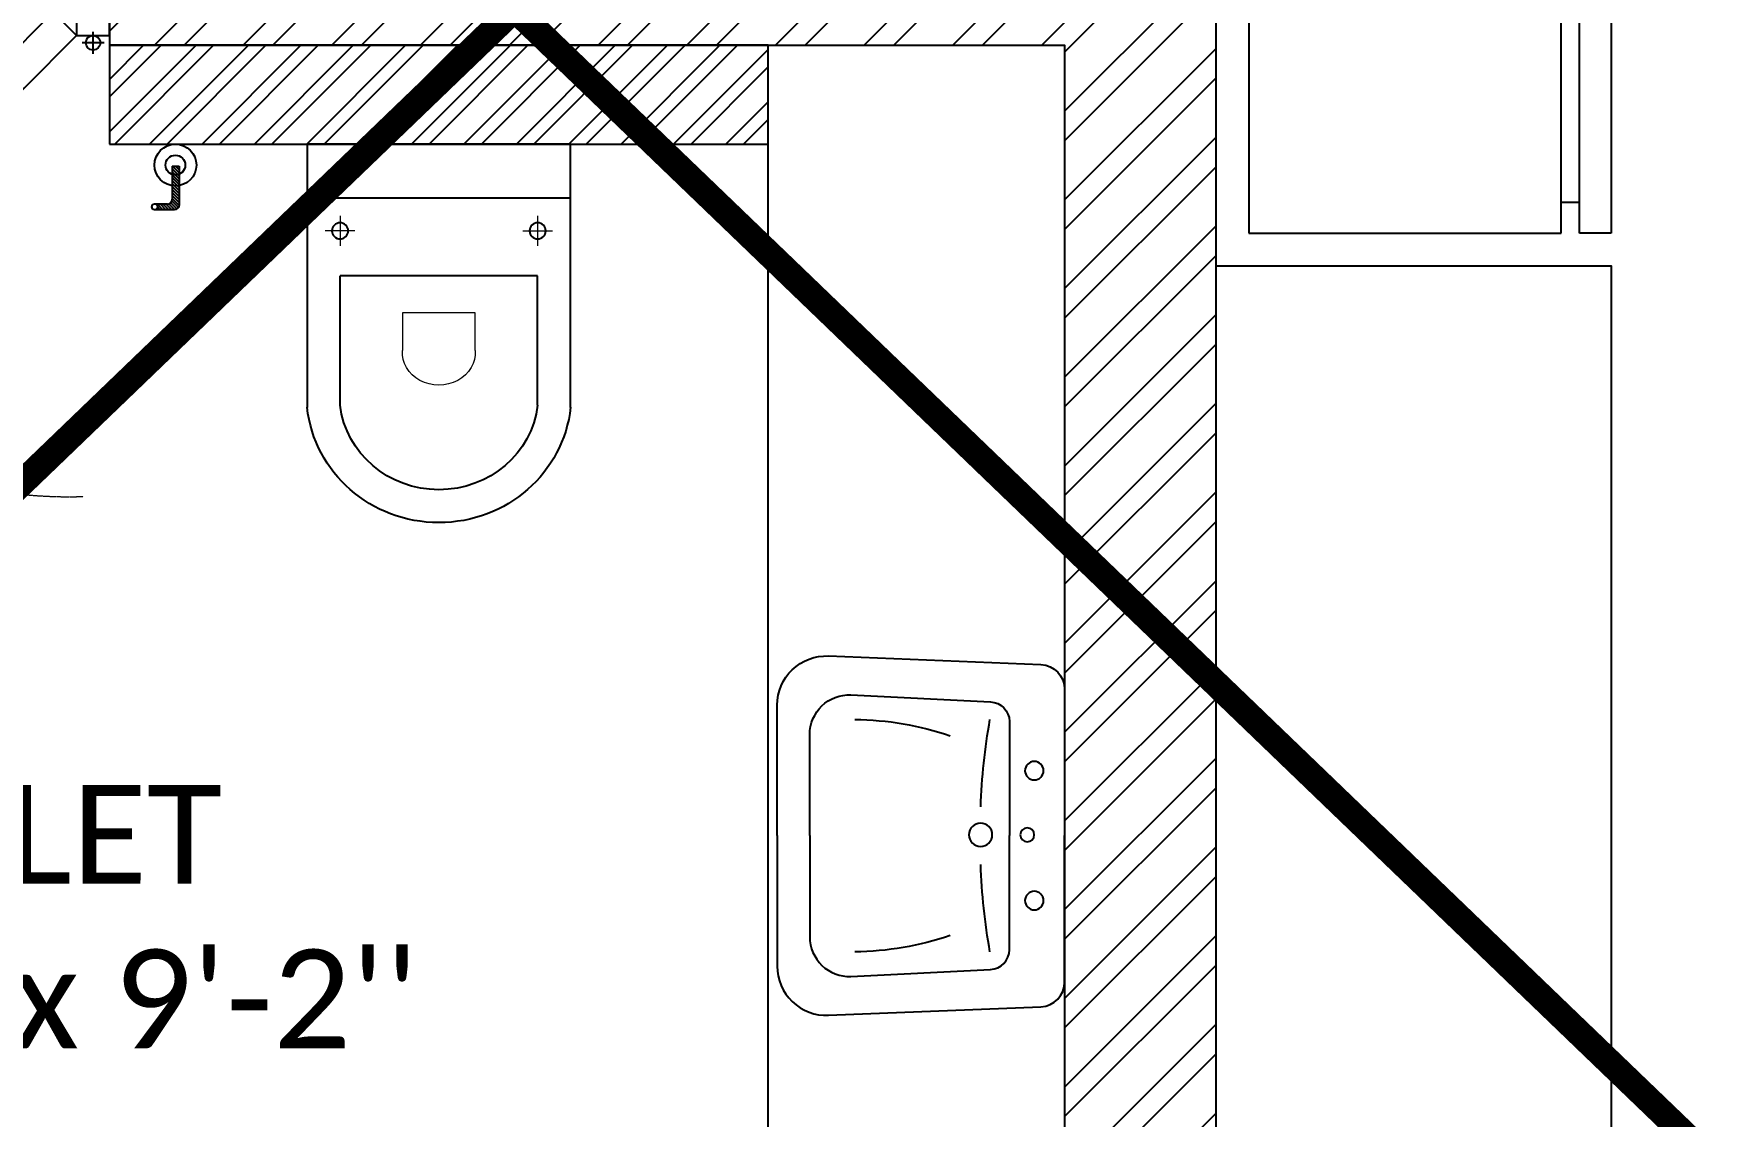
# Model space of a CAD drawing. Header units: millimetres. Extents: x -176651 to 424033, y -469666 to 486614.
# Drawn here: x 229487 to 232054, y 126984 to 128627 of the extents above; entities that cross this region are included whole.
import ezdxf
from ezdxf.enums import TextEntityAlignment as Align

# ---------------------------------------------------------------- set-up
doc = ezdxf.new("R2010")
doc.units = ezdxf.units.MM
doc.linetypes.add('1625_West Villa$0$DASHED', pattern=[0.75, 0.5, -0.25])
doc.linetypes.add('1625W-Roof Plan$0$DASHED', pattern=[0.75, 0.5, -0.25])
for name, color, linetype in [('1625_West Villa$0$ad-Door', 8, 'Continuous'), ('1625_West Villa$0$ad-Furniture', 8, 'Continuous'), ('1625_West Villa$0$ad-Ledge wall', 8, 'Continuous'), ('1625_West Villa$0$ad-Text main', 8, 'Continuous'), ('1625_West Villa$0$ad-Text Main_Door&window Label', 8, 'Continuous'), ('1625_West Villa$0$ad-Toilet fixtures', 8, 'Continuous'), ('1625_West Villa$0$ad-Wall', 8, 'Continuous'), ('1625_West Villa$0$ad-Wall hatch', 8, 'Continuous'), ('1625W-Roof Plan$0$ad-Primary Roof', 8, 'Continuous'), ('ad-Road', 8, 'Continuous'), ('ad-Road Hatch', 8, 'Continuous')]:
    doc.layers.add(name, color=color, linetype=linetype)
doc.styles.add('1625_West Villa$0$New Text Style', font='arial.ttf', dxfattribs={"height": 100})
doc.styles.add('1625_West Villa$0$Standard', font='calibril.ttf')

# ---------------------------------------------------------------- blocks, each defined once
blk = doc.blocks.new('A$C4fb60e89')
at = {"layer": 'ad-Road Hatch', "ltscale": 5, "transparency": 33554687}
h = blk.add_hatch(dxfattribs=at)
h.set_pattern_fill('AR-HBONE', color=256, scale=15)
h.set_pattern_definition([(45, (-193247.7, -428758.8), (0, 2155.2615), [4572, -1524]), (135, (-192170.1, -427681.1), (2e-13, 2155.2615), [4572, -1524])])
h.paths.add_polyline_path([(175594.5, -250241), (169177.9, -249341.1), (167473.5, -249057.1), (167473.5, -138693.9), (101313.5, -138693.9), (101313.5, -199953.9), (101307.7, -237994.6), (101040.4, -268291), (101007.7, -280967.7), (101066.4, -293683.6), (101242.5, -311127.2), (100909.9, -319343.6), (100949.1, -333937.5), (100668.7, -366959.6), (100727.3, -390982.9), (100668.7, -404585.6), (100538.2, -420418.5), (100466.5, -428758.8), (92426.2, -427265.5), (92163.5, -427209.5), (92163.5, -321453.9), (24803.5, -321453.9), (24803.5, -412960.5), (15653.5, -411028.6), (15653.5, -321452.2), (-19535.1, -321452.2), (-34427.5, -319476.7), (-65207.4, -315394.6), (-171770.1, -301268.1), (-185853.9, -298333.1), (-193247.7, -296831.5), (-193244, -292907.6), (-191913.8, -285219.4), (-191838.8, -284678.8), (-183397.4, -286393.2), (-169722.9, -289242.8), (-53141.2, -304697.5), (-18730.1, -309262.2), (15653.3, -309262.2), (15653.5, 703.4), (24803.5, 1114.6), (24803.5, -129543.9), (92163.5, -129543.9), (92163.5, 15133.3), (101313.5, 17712.8), (101313.5, -129543.9), (167473.5, -129543.9), (167473.5, 35551.6), (175738, 37855), (175848.8, 28595.3), (175835.8, 25947.4), (175777.1, 14040.5), (175855.3, 2315.8), (175659.7, -18036.1), (175731.4, -34038.6), (175718.4, -46839.2), (175672.7, -63402.4), (175816.2, -82071.9), (175542.3, -106356), (175490.2, -124640.8), (175574.9, -145018.8), (175731.4, -168892), (175796.6, -181268.8), (175796.6, -192667.4), (175744.5, -208200.3), (175829.2, -223276.8), (175887.9, -234871.1)])
h.paths.add_polyline_path([(24803.5, -309263.9), (92163.5, -309263.9), (92163.5, -138693.9), (24803.5, -138693.9)], flags=16)
blk = doc.blocks.new('1625_West Villa$0$zw$F302')
at = {"layer": '1625_West Villa$0$ad-Furniture'}
for points in [[(436.4, 0), (436.4, 198, 0.426121), (358.4, 272.8), (35.9, 259.8, 0.402405), (0, 222.4), (0, 0)], [(386.8, 0), (386.8, 153.8, 0.426121), (324.5, 213.7), (112.5, 203.2, 0.402405), (83.7, 173.3), (83.7, 0)], [(436.4, 0), (436.4, -198, -0.426121), (358.4, -272.8), (35.9, -259.8, -0.402405), (0, -222.4), (0, 0)], [(386.8, 0), (386.8, -153.8, -0.426121), (324.5, -213.7), (112.5, -203.2, -0.402405), (83.7, -173.3), (83.7, 0)]]:
    blk.add_lwpolyline(points, format="xyb", dxfattribs=at)
for centre, radius in [((46, 98.6), 14.1), ((56.6, 1.3), 10.6), ((127.4, 1.3), 17.7), ((46, -98.6), 14.1)]:
    blk.add_circle(centre, radius, dxfattribs=at)
for centre, radius, start, end in [((-831.2, 8.5), 959.2, 2.1045, 10.0784), ((322.6, -285.2), 461.6, 90.5074, 108.8514), ((-831.2, -8.5), 959.2, 349.9216, 357.8955), ((322.6, 285.2), 461.6, 251.1486, 269.4926)]:
    blk.add_arc(centre, radius, start, end, dxfattribs=at)
blk = doc.blocks.new('1625_West Villa$0$6 U T S R N_Typical Floor Plan$0$3BHK+_A$0$ad_Commode')
for p, q in [((399.7, 200), (0, 200)), ((0, 200), (0, -200)), ((81.7, -200), (81.7, 200)), ((396.5, 150), (199.8, 150)), ((199.8, 150), (199.8, -150)), ((396.5, -150), (199.8, -150)), ((0, -200), (399.7, -200))]:
    blk.add_line(p, q)
at = {"lineweight": 9}
for p, q in [((131.7, 127.4), (131.7, 172.6)), ((109.1, 150), (154.3, 150)), ((313.4, 55.1), (256.4, 55.1)), ((256.4, 55.1), (256.4, -55.1)), ((256.4, -55.1), (313.4, -55.1)), ((131.7, -127.4), (131.7, -172.6)), ((109.1, -150), (154.3, -150))]:
    blk.add_line(p, q, dxfattribs=at)
at = {"extrusion": (0, 0, -1)}
for centre, major_axis, ratio, start_param, end_param in [((379.8, 0), (0, 201), 0.969555, 0.102023, 3.039569), ((131.7, 150), (-8.69, 8.69), 1, 0.785398, 7.068583), ((379.9, 0), (0, 151), 0.959538, 0.1147, 3.026893), ((131.7, -150), (-8.69, -8.69), 1, 2.356194490171165, 8.639379797350752)]:
    blk.add_ellipse(centre, major_axis=major_axis, ratio=ratio, start_param=start_param, end_param=end_param, dxfattribs=at)
at = {"lineweight": 9, "extrusion": (0, 0, -1)}
blk.add_ellipse((316.7, 0), major_axis=(0, 55.2), ratio=0.889512, start_param=-0.06636, end_param=3.207953, dxfattribs=at)
blk = doc.blocks.new('1625_West Villa$0$Typical floor plan$0$239E All Floor Plans$0$ad_Faucet')
at = {"ltscale": 25}
h = blk.add_hatch(dxfattribs=at)
h.set_pattern_fill('ANSI31', color=256, style=0)
h.set_pattern_definition([(45, (608.51888, -980.84871), (-0.088388348, 0.088388348), [])])
h.paths.add_polyline_path([(1.79, 0.23, -0.101839), (1.84, 0, -0.082633), (1.8, -0.19), (2.48, -0.19, 0.038606), (2.49, 0, 0.047181), (2.47, 0.23)])
h.paths.add_polyline_path([(1.31, -0.19), (1.8, -0.19, 0.082633), (1.84, 0, 0.101839), (1.79, 0.23), (1.31, 0.23)])
h.paths.add_polyline_path([(2.47, 0.23, -0.047181), (2.49, 0, -0.038606), (2.48, -0.19), (3.3, -0.19, -0.414214), (3.59, -0.48), (3.59, -0.64), (3.59, -1.18, -0.836396), (3.92, -1.24), (3.92, -0.64), (3.92, -0.05, 0.414214), (3.63, 0.23)])
for p, q in [((1.31, -0.19), (1.31, 0.23)), ((1.31, 0.23), (3.63, 0.23)), ((1.31, -0.19), (3.3, -0.19)), ((3.59, -0.48), (3.59, -0.64)), ((3.59, -0.64), (3.59, -1.27)), ((3.92, -0.05), (3.92, -0.64)), ((3.92, -0.64), (3.92, -1.27))]:
    blk.add_line(p, q)
for centre, radius in [((1.25, 0), 1.25), ((1.25, 0), 0.591), ((3.75, -1.24), 0.173)]:
    blk.add_circle(centre, radius)
for centre in [(3.63, -0.05), (3.3, -0.48)]:
    blk.add_arc(centre, 0.288, 0, 90)
blk = doc.blocks.new('1625_West Villa$0$3BHK+_A$0$ad_Fridge')
for p, q in [((0, 1000.9), (0, 0)), ((474.7, 1000.9, 0), (0, 1000.9)), ((474.7, 0, 0), (474.7, 1000.9, 0)), ((502.2, 1000.9, 0), (502.2, 606.9, 0)), ((550.5, 1000.9, 0), (502.2, 1000.9, 0)), ((550.5, 606.9, 0), (550.5, 1000.9, 0)), ((502.2, 954.4, 0), (474.7, 954.4, 0)), ((502.2, 954.4, 0), (474.7, 954.4, 0)), ((577.9, 805.8, 0), (550.5, 805.8, 0)), ((577.9, 653.4, 0), (577.9, 805.8, 0)), ((502.2, 653.4, 0), (474.7, 653.4, 0)), ((550.5, 653.4, 0), (577.9, 653.4, 0)), ((502.2, 606.9, 0), (550.5, 606.9, 0)), ((502.2, 0, 0), (502.2, 581.4, 0)), ((502.2, 581.4, 0), (550.5, 581.4, 0)), ((550.5, 581.4, 0), (550.5, 0, 0)), ((502.2, 534.9, 0), (474.7, 534.9, 0)), ((550.5, 534.9, 0), (577.9, 534.9, 0)), ((577.9, 534.9, 0), (577.9, 382.5, 0)), ((577.9, 382.5, 0), (550.5, 382.5, 0)), ((502.2, 46.5, 0), (474.7, 46.5, 0)), ((0, 0), (474.7, 0, 0)), ((550.5, 0, 0), (502.2, 0, 0))]:
    blk.add_line(p, q)
blk = doc.blocks.new('1625_West Villa$0$zw$66EE')
at = {"layer": '1625_West Villa$0$ad-Furniture'}
blk.add_lwpolyline([(8540, 2680), (9140, 2680), (9140, 230), (8540, 230)], close=True, dxfattribs=at)
at = {"layer": '1625_West Villa$0$ad-Toilet fixtures'}
blk.add_lwpolyline([(8310, 1215), (7860, 1215), (7860, 3015), (8310, 3015)], close=True, dxfattribs=at)
at = {"layer": '1625_West Villa$0$ad-Furniture', "xscale": 0.9990749306197567, "yscale": 0.9990749306197567, "zscale": 0.9990749306197567, "rotation": 359.9999999999998}
blk.add_blockref('1625_West Villa$0$3BHK+_A$0$ad_Fridge', (8590, 2730), dxfattribs=at)
at = {"layer": '1625_West Villa$0$ad-Toilet fixtures', "xscale": 25.39999999990691, "yscale": 25.39999999990691, "zscale": 25.39999999990691, "rotation": 270.0000000000002}
blk.add_blockref('1625_West Villa$0$Typical floor plan$0$239E All Floor Plans$0$ad_Faucet', (6960, 2865), dxfattribs=at)
at = {"layer": '1625_West Villa$0$ad-Toilet fixtures', "rotation": 270.0000000000004}
blk.add_blockref('1625_West Villa$0$6 U T S R N_Typical Floor Plan$0$3BHK+_A$0$ad_Commode', (7360, 2865), dxfattribs=at)
at = {"layer": '1625_West Villa$0$ad-Toilet fixtures', "xscale": -1}
blk.add_blockref('1625_West Villa$0$zw$F302', (8310, 1815), dxfattribs=at)
blk = doc.blocks.new('*U98')
for p, q in [((463.3, 543.1), (478.2, 528.2)), ((528.5, 478), (513.6, 492.9)), ((8.3, 111.1), (41.7, 111.1)), ((25, 127.8), (25, 94.4))]:
    blk.add_line(p, q)
for points in [[(545, 595), (464.2, 514.2), (499.5, 478.8), (580.3, 559.6)], [(130.8, 180.8), (464.2, 514.2), (499.5, 478.8), (166.2, 145.5)], [(50, 100), (130.8, 180.8), (166.2, 145.5), (85.4, 64.6)], [(50, 100), (0, 100), (0, 0), (71.4, 0), (71.4, 35.7), (71.4, 50), (50, 50)], [(750, 100), (750, 50), (728.6, 50), (728.6, 35.7), (728.6, 0), (800, 0), (800, 100)]]:
    blk.add_lwpolyline(points, close=True)
for points in [[(490, 540), (462.5, 567.5), (399.7, 504.7), (407.6, 496.8), (476.2, 553.8)], [(525.4, 504.7), (552.8, 477.2), (490, 414.3), (482.2, 422.2), (539.2, 490.8)]]:
    blk.add_lwpolyline(points)
blk.add_circle((25, 111.1), 11.1)
at = {"color": 8, "linetype": '1625_West Villa$0$DASHED', "lineweight": 0}
blk.add_arc((62.1, 102.1), 698.3, 358.1881, 91.8119, dxfattribs=at)
at = {"layer": '1625_West Villa$0$ad-Text Main_Door&window Label'}
blk.add_line((400, -125), (400, 230), dxfattribs=at)
blk.add_circle((400.3, -245), 120, dxfattribs=at)
at = {"layer": '1625_West Villa$0$ad-Text Main_Door&window Label', "style": '1625_West Villa$0$New Text Style'}
blk.add_attdef('D1', text='', height=100, dxfattribs=at).set_placement((400.3, -245), align=Align.MIDDLE_CENTER)
blk = doc.blocks.new('1625_West Villa$0$zw$6266')
at = {"layer": '1625_West Villa$0$ad-Wall hatch', "transparency": 33554610}
h = blk.add_hatch(dxfattribs=at)
h.set_pattern_fill('ANSI32', color=256, scale=10)
h.set_pattern_definition([(45, (388774.33, 102900.03), (-67.35192, 67.35192), []), (45, (388819.235, 102900.03), (-67.35192, 67.35192), [])])
h.paths.add_polyline_path([(230, 8875), (230, 9105), (0, 9105), (0, 8645), (2830, 8645), (2830, 4745), (0, 4745), (0, 0), (9240, 0), (9240, 230), (8540, 230), (8540, 4745), (4810, 4745), (4810, 4515), (4995, 4515), (4995, 3930), (5110, 3930), (5110, 4630), (8310, 4630), (8310, 3130), (6860, 3130), (6860, 3015), (8310, 3015), (8310, 230), (5110, 230), (5110, 3015), (6060, 3015), (6060, 3130), (4995, 3130), (4995, 230), (230, 230), (230, 4515), (3910, 4515), (3910, 4745), (3060, 4745), (3060, 8875)])
at = {"layer": '1625_West Villa$0$ad-Wall hatch'}
h = blk.add_hatch(dxfattribs=at)
h.set_pattern_fill('ANSI32', color=256, scale=150, angle=180)
h.set_pattern_definition([(45, (54228.004, -6007.24), (-39.774756, 39.774756), []), (45, (54254.52, -6007.24), (-39.774756, 39.774756), [])])
h.paths.add_polyline_path([(6860, 2865), (7860, 2865), (7860, 3015), (6860, 3015)])
at = {"layer": '1625_West Villa$0$ad-Ledge wall'}
blk.add_lwpolyline([(6860, 2865), (7860, 2865), (7860, 3015), (6860, 3015)], close=True, dxfattribs=at)
at = {"layer": '1625_West Villa$0$ad-Wall'}
for points in [[(0, 4745), (0, 0), (9240, 0), (9240, 230), (8540, 230), (8540, 4745)], [(8310, 4630), (8310, 3130), (6860, 3130), (6860, 3015), (8310, 3015), (8310, 230), (5110, 230), (5110, 3015), (6060, 3015), (6060, 3130), (4995, 3130), (4995, 230), (230, 230), (230, 4515), (3910, 4515), (3910, 4745)]]:
    blk.add_lwpolyline(points, dxfattribs=at)
at = {"layer": '1625_West Villa$0$ad-Door', "ltscale": 5, "rotation": 179.9999999999999}
blk.add_blockref('*U98', (6860, 3130), dxfattribs=at).add_auto_attribs({'D1': 'D2'})
blk = doc.blocks.new('1625_West Villa$0$zw$6540')
at = {"layer": '1625_West Villa$0$ad-Text main', "insert": (6703.8, 1691.2), "char_height": 150, "width": 1380.84, "attachment_point": 5, "style": '1625_West Villa$0$Standard', "bg_fill": 2}
blk.add_mtext("TOILET\\P10'-6'' x 9'-2''", dxfattribs=at)
blk = doc.blocks.new('1625W-Roof Plan$0$A$Ca594aa6c')
at = {"layer": '1625W-Roof Plan$0$ad-Primary Roof', "linetype": '1625W-Roof Plan$0$DASHED', "ltscale": 2, "const_width": 40}
blk.add_lwpolyline([(12570, -15450), (2380, -15450), (7475, -10550)], close=True, dxfattribs=at)
blk = doc.blocks.new('1625W-Roof Plan')
blk.add_blockref('1625W-Roof Plan$0$A$Ca594aa6c', (0, 13620))
blk = doc.blocks.new('1625_West Villa')
at = {"layer": '1625_West Villa$0$ad-Furniture'}
blk.add_blockref('1625_West Villa$0$zw$66EE', (0, 0), dxfattribs=at)
at = {"layer": '1625_West Villa$0$ad-Text main'}
blk.add_blockref('1625_West Villa$0$zw$6540', (0, 0), dxfattribs=at)
blk.add_blockref('1625W-Roof Plan', (0, 0))
blk.add_blockref('1625_West Villa$0$zw$6266', (0, 0))
blk = doc.blocks.new("All Plot's Villa Plans")
at = {"ltscale": 5}
blk.add_blockref('1625_West Villa', (222742.3, 125594.9), dxfattribs=at)

msp = doc.modelspace()

# ---------------------------------------------------------------- block references
at = {"ltscale": 5}
msp.add_blockref("All Plot's Villa Plans", (0, 0), dxfattribs=at)

# ---------------------------------------------------------------- next in the draw order: block references
at = {"layer": 'ad-Road', "ltscale": 5}
msp.add_blockref('A$C4fb60e89', (191838.8, 428758.8), dxfattribs=at)

doc.saveas('drawing.dxf')
